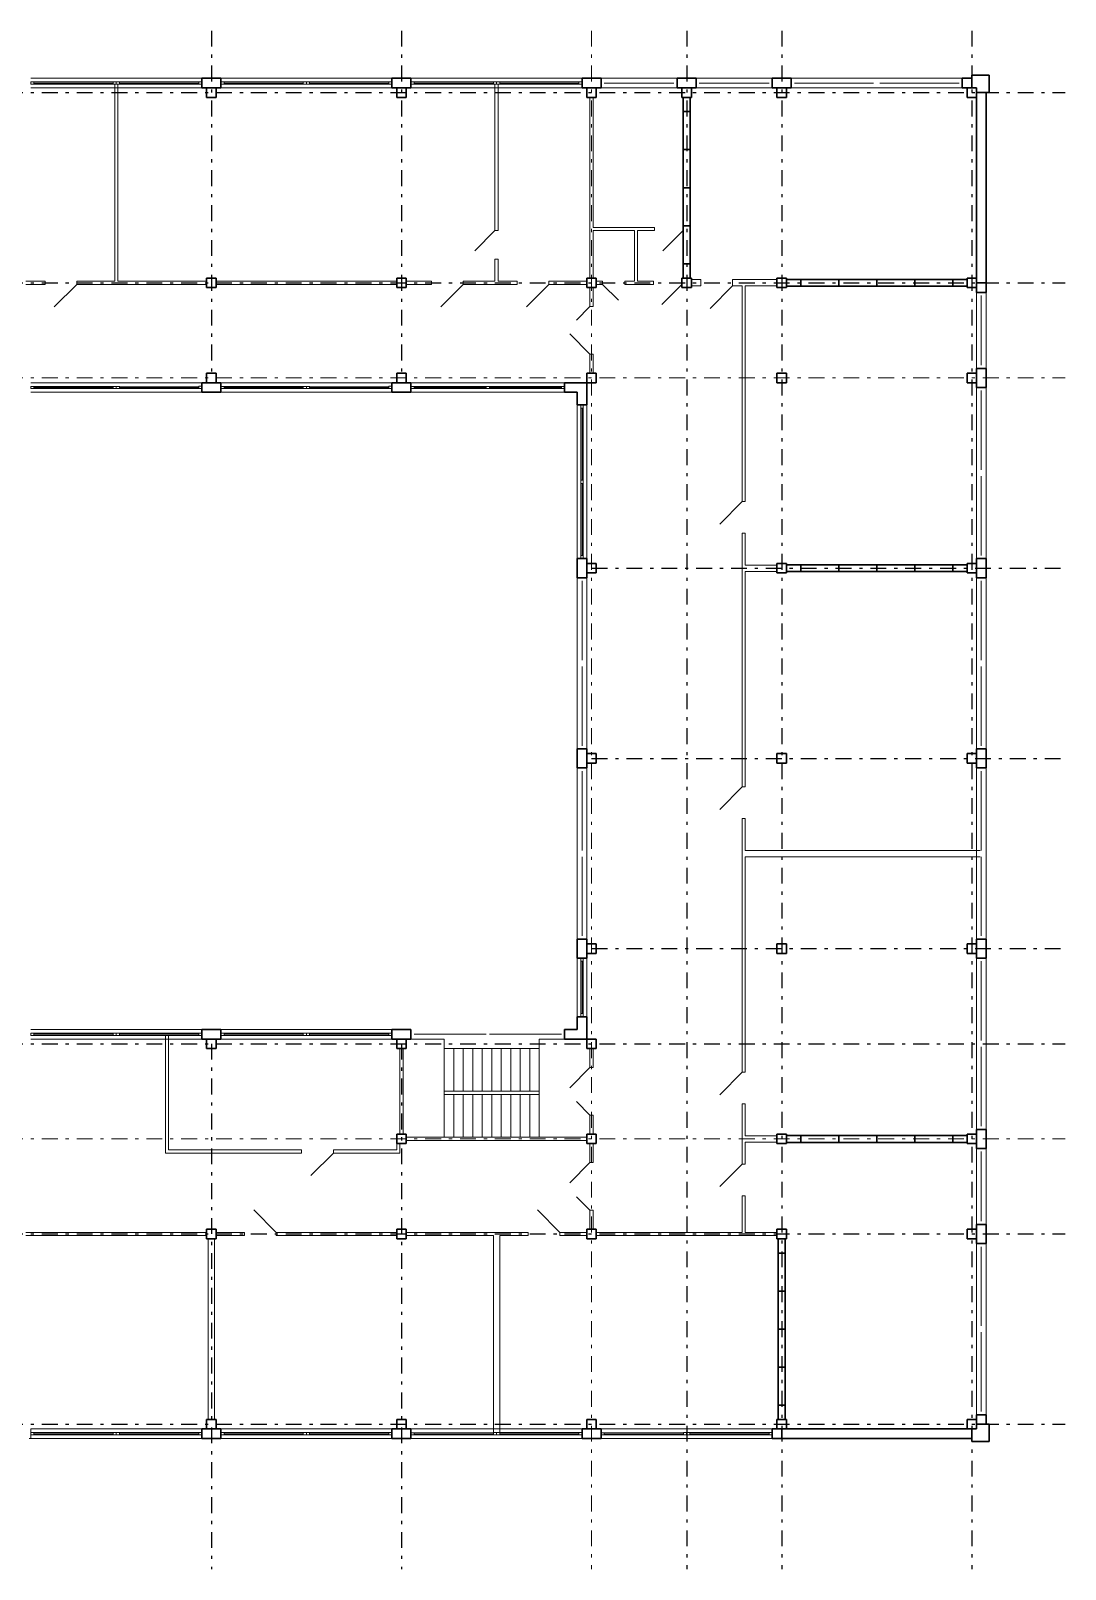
# Model space of a CAD drawing. Header units: metres. Extents: x 6.3 to 78.2, y 9.1 to 57.6.
# Drawn here: x 45.53 to 78.18, y 9.06 to 57.58 of the extents above; entities that cross this region are included whole.
import ezdxf

# ---------------------------------------------------------------- set-up
doc = ezdxf.new("R2010")
doc.units = ezdxf.units.M
doc.header["$MEASUREMENT"] = 0
doc.linetypes.add('( Dashdot )', pattern=[1.001, 0.5, -0.25, 0.001, -0.25])

msp = doc.modelspace()

# ---------------------------------------------------------------- linework, layer by layer
at = {"color": 1, "linetype": '( Dashdot )'}
for p, q in [((51.228, 57.579), (51.228, 46.629)), ((57.228, 57.579), (57.228, 46.629)), ((66.228, 57.579), (66.228, 9.056)), ((69.228, 57.579), (69.228, 9.056)), ((75.228, 57.579), (75.228, 9.056)), ((6.276, 55.629), (78.176, 55.629)), ((6.276, 49.629), (78.176, 49.629)), ((63.228, 40.629), (78.176, 40.629)), ((63.228, 34.629), (78.176, 34.629)), ((63.228, 28.629), (78.176, 28.629)), ((6.276, 25.629), (78.176, 25.629)), ((51.228, 25.629), (51.228, 9.056)), ((57.228, 25.629), (57.228, 9.056)), ((6.276, 19.629), (78.176, 19.629)), ((6.276, 13.629), (78.176, 13.629))]:
    msp.add_line(p, q, dxfattribs=at)
at = {"color": 1, "linetype": '( Dashdot )', "lineweight": 0}
for p, q in [((63.228, 57.579), (63.228, 9.056)), ((6.276, 46.629), (78.176, 46.629)), ((6.276, 22.629), (78.176, 22.629))]:
    msp.add_line(p, q, dxfattribs=at)
at = {"color": 7, "linetype": 'Continuous', "lineweight": 0}
for p, q in [((45.526, 56.079), (50.926, 56.079)), ((45.626, 55.894), (45.626, 55.964)), ((45.626, 55.964), (48.126, 55.964)), ((45.626, 55.929), (48.126, 55.929)), ((48.126, 55.894), (45.626, 55.894)), ((48.126, 55.964), (48.126, 55.894)), ((48.126, 55.894), (48.126, 55.894)), ((48.326, 55.964), (50.826, 55.966)), ((48.326, 55.894), (48.326, 55.964)), ((48.326, 55.929), (50.826, 55.931)), ((50.826, 55.896), (48.326, 55.894)), ((50.826, 55.966), (50.826, 55.896)), ((50.826, 55.896), (50.826, 55.896)), ((50.926, 56.079), (50.926, 55.779)), ((51.526, 55.779), (51.526, 56.079)), ((51.526, 56.079), (56.926, 56.079)), ((51.626, 55.894), (51.626, 55.964)), ((51.626, 55.964), (54.126, 55.964)), ((51.626, 55.929), (54.126, 55.929)), ((54.126, 55.894), (51.626, 55.894)), ((54.126, 55.964), (54.126, 55.894)), ((54.126, 55.894), (54.126, 55.894)), ((54.326, 55.964), (56.826, 55.966)), ((54.326, 55.894), (54.326, 55.964)), ((54.326, 55.929), (56.826, 55.931)), ((56.826, 55.896), (54.326, 55.894)), ((56.826, 55.966), (56.826, 55.896)), ((56.826, 55.896), (56.826, 55.896)), ((56.926, 56.079), (56.926, 55.779)), ((57.526, 55.779), (57.526, 56.079)), ((57.526, 56.079), (62.926, 56.079)), ((57.626, 55.894), (57.626, 55.964)), ((57.626, 55.964), (60.126, 55.964)), ((57.626, 55.929), (60.126, 55.929)), ((60.126, 55.894), (57.626, 55.894)), ((60.126, 55.964), (60.126, 55.894)), ((60.126, 55.894), (60.126, 55.894)), ((60.326, 55.964), (62.826, 55.966)), ((60.326, 55.894), (60.326, 55.964)), ((60.326, 55.929), (62.826, 55.931)), ((62.826, 55.896), (60.326, 55.894)), ((62.826, 55.966), (62.826, 55.896)), ((62.826, 55.896), (62.826, 55.896)), ((62.926, 56.079), (62.926, 55.779)), ((65.926, 56.079), (63.526, 56.079)), ((63.526, 56.079), (63.526, 55.779)), ((65.926, 55.779), (65.926, 56.079)), ((65.926, 56.079), (65.926, 56.079)), ((68.926, 56.079), (66.526, 56.079)), ((66.526, 56.079), (66.526, 55.779)), ((68.926, 55.779), (68.926, 56.079)), ((68.926, 56.079), (68.926, 56.079)), ((74.926, 56.079), (69.526, 56.079)), ((69.526, 56.079), (69.526, 55.779)), ((74.926, 55.779), (74.926, 56.079)), ((74.926, 56.079), (74.926, 56.079)), ((50.926, 55.779), (45.526, 55.779)), ((50.926, 55.779), (50.926, 55.779)), ((56.926, 55.779), (51.526, 55.779)), ((56.926, 55.779), (56.926, 55.779)), ((62.926, 55.779), (57.526, 55.779)), ((62.926, 55.779), (62.926, 55.779)), ((63.526, 55.779), (65.926, 55.779)), ((66.526, 55.779), (68.926, 55.779)), ((69.526, 55.779), (74.926, 55.779)), ((75.676, 49.329), (75.376, 49.329)), ((75.376, 49.329), (75.376, 46.929)), ((75.676, 46.929), (75.676, 49.329)), ((75.376, 46.929), (75.676, 46.929)), ((75.676, 46.929), (75.676, 46.929)), ((45.526, 46.479), (50.926, 46.479)), ((50.926, 46.179), (45.526, 46.179)), ((45.626, 46.294), (45.626, 46.364)), ((45.626, 46.364), (48.126, 46.364)), ((45.626, 46.329), (48.126, 46.329)), ((48.126, 46.294), (45.626, 46.294)), ((48.126, 46.364), (48.126, 46.294)), ((48.126, 46.294), (48.126, 46.294)), ((48.326, 46.364), (50.826, 46.366)), ((48.326, 46.294), (48.326, 46.364)), ((48.326, 46.329), (50.826, 46.331)), ((50.826, 46.296), (48.326, 46.294)), ((50.826, 46.366), (50.826, 46.296)), ((50.826, 46.296), (50.826, 46.296)), ((50.926, 46.479), (50.926, 46.179)), ((50.926, 46.179), (50.926, 46.179)), ((51.526, 46.179), (51.526, 46.479)), ((51.526, 46.479), (56.926, 46.479)), ((56.926, 46.179), (51.526, 46.179)), ((51.626, 46.294), (51.626, 46.364)), ((51.626, 46.364), (54.126, 46.364)), ((51.626, 46.329), (54.126, 46.329)), ((54.126, 46.294), (51.626, 46.294)), ((54.126, 46.364), (54.126, 46.294)), ((54.126, 46.294), (54.126, 46.294)), ((54.326, 46.364), (56.826, 46.366)), ((54.326, 46.294), (54.326, 46.364)), ((54.326, 46.329), (56.826, 46.331)), ((56.826, 46.296), (54.326, 46.294)), ((56.826, 46.366), (56.826, 46.296)), ((56.826, 46.296), (56.826, 46.296)), ((56.926, 46.479), (56.926, 46.179)), ((56.926, 46.179), (56.926, 46.179)), ((57.526, 46.179), (57.526, 46.479)), ((57.526, 46.479), (62.376, 46.479)), ((62.376, 46.179), (57.526, 46.179)), ((57.626, 46.294), (57.626, 46.364)), ((57.626, 46.364), (62.276, 46.364)), ((57.626, 46.329), (59.901, 46.329)), ((62.276, 46.294), (57.626, 46.294)), ((60.001, 46.329), (62.276, 46.329)), ((62.276, 46.364), (62.276, 46.294)), ((62.276, 46.294), (62.276, 46.294)), ((62.376, 46.479), (62.376, 46.179)), ((62.376, 46.179), (62.376, 46.179)), ((75.676, 46.329), (75.376, 46.329)), ((75.376, 46.329), (75.376, 40.929)), ((75.676, 40.929), (75.676, 46.329)), ((62.776, 40.929), (62.776, 45.779)), ((62.776, 45.779), (63.076, 45.779)), ((62.891, 41.029), (62.891, 45.679)), ((62.891, 45.679), (62.961, 45.679)), ((62.926, 43.404), (62.926, 45.679)), ((62.961, 45.679), (62.961, 41.029)), ((62.961, 45.679), (62.961, 45.679)), ((63.076, 45.779), (63.076, 40.929)), ((63.076, 45.779), (63.076, 45.779)), ((62.926, 41.029), (62.926, 43.304)), ((63.076, 40.929), (62.776, 40.929)), ((62.961, 41.029), (62.891, 41.029)), ((75.376, 40.929), (75.676, 40.929)), ((75.676, 40.929), (75.676, 40.929)), ((63.076, 40.329), (62.776, 40.329)), ((62.776, 40.329), (62.776, 34.929)), ((63.076, 34.929), (63.076, 40.329)), ((75.676, 40.329), (75.376, 40.329)), ((75.376, 40.329), (75.376, 34.929)), ((75.676, 34.929), (75.676, 40.329)), ((62.776, 34.929), (63.076, 34.929)), ((63.076, 34.929), (63.076, 34.929)), ((75.376, 34.929), (75.676, 34.929)), ((75.676, 34.929), (75.676, 34.929)), ((63.076, 34.329), (62.776, 34.329)), ((62.776, 34.329), (62.776, 28.929)), ((63.076, 28.929), (63.076, 34.329)), ((75.676, 34.329), (75.376, 34.329)), ((75.376, 34.329), (75.376, 28.929)), ((75.676, 28.929), (75.676, 34.329)), ((62.776, 28.929), (63.076, 28.929)), ((63.076, 28.929), (63.076, 28.929)), ((75.376, 28.929), (75.676, 28.929)), ((75.676, 28.929), (75.676, 28.929)), ((62.776, 28.329), (62.776, 26.479)), ((63.076, 28.329), (62.776, 28.329)), ((62.776, 28.329), (62.776, 28.329)), ((62.961, 28.229), (62.891, 28.229)), ((62.891, 28.229), (62.891, 26.579)), ((62.926, 26.579), (62.926, 28.229)), ((62.961, 26.579), (62.961, 28.229)), ((62.961, 28.229), (62.961, 28.229)), ((63.076, 26.479), (63.076, 28.329)), ((75.676, 28.329), (75.376, 28.329)), ((75.376, 28.329), (75.376, 22.929)), ((75.676, 22.929), (75.676, 28.329)), ((62.776, 26.479), (63.076, 26.479)), ((62.891, 26.579), (62.961, 26.579)), ((45.526, 26.079), (50.926, 26.079)), ((50.926, 25.779), (45.526, 25.779)), ((45.626, 25.962), (48.126, 25.964)), ((45.626, 25.892), (45.626, 25.962)), ((45.626, 25.962), (45.626, 25.962)), ((48.126, 25.929), (45.626, 25.927)), ((48.126, 25.894), (45.626, 25.892)), ((48.126, 25.964), (48.126, 25.894)), ((48.326, 25.964), (50.826, 25.964)), ((48.326, 25.894), (48.326, 25.964)), ((48.326, 25.964), (48.326, 25.964)), ((50.826, 25.929), (48.326, 25.929)), ((50.826, 25.894), (48.326, 25.894)), ((50.826, 25.964), (50.826, 25.894)), ((50.926, 26.079), (50.926, 25.779)), ((51.526, 26.079), (56.926, 26.079)), ((51.526, 25.779), (51.526, 26.079)), ((51.526, 26.079), (51.526, 26.079)), ((56.926, 25.779), (51.526, 25.779)), ((51.626, 25.962), (54.126, 25.964)), ((51.626, 25.892), (51.626, 25.962)), ((51.626, 25.962), (51.626, 25.962)), ((54.126, 25.929), (51.626, 25.927)), ((54.126, 25.894), (51.626, 25.892)), ((54.126, 25.964), (54.126, 25.894)), ((54.326, 25.964), (56.826, 25.964)), ((54.326, 25.894), (54.326, 25.964)), ((54.326, 25.964), (54.326, 25.964)), ((56.826, 25.929), (54.326, 25.929)), ((56.826, 25.894), (54.326, 25.894)), ((56.826, 25.964), (56.826, 25.894)), ((56.926, 26.079), (56.926, 25.779)), ((58.876, 24.129), (58.876, 25.479)), ((59.176, 24.129), (59.176, 25.479)), ((59.476, 24.129), (59.476, 25.479)), ((59.776, 24.129), (59.776, 25.479)), ((60.076, 24.129), (60.076, 25.479)), ((60.376, 24.129), (60.376, 25.479)), ((60.676, 24.129), (60.676, 25.479)), ((60.976, 24.129), (60.976, 25.479)), ((61.276, 24.129), (61.276, 25.479)), ((58.876, 22.679), (58.876, 24.029)), ((59.176, 22.679), (59.176, 24.029)), ((59.476, 22.679), (59.476, 24.029)), ((59.776, 22.679), (59.776, 24.029)), ((60.076, 22.679), (60.076, 24.029)), ((60.376, 22.679), (60.376, 24.029)), ((60.676, 22.679), (60.676, 24.029)), ((60.976, 22.679), (60.976, 24.029)), ((61.276, 22.679), (61.276, 24.029)), ((75.376, 22.929), (75.676, 22.929)), ((75.676, 22.929), (75.676, 22.929)), ((75.376, 22.329), (75.376, 19.929)), ((75.676, 22.329), (75.376, 22.329)), ((75.376, 22.329), (75.376, 22.329)), ((75.676, 19.929), (75.676, 22.329)), ((75.376, 19.929), (75.676, 19.929)), ((75.676, 19.329), (75.376, 19.329)), ((75.376, 19.329), (75.376, 13.929)), ((75.676, 13.929), (75.676, 19.329)), ((75.376, 13.929), (75.676, 13.929)), ((75.676, 13.929), (75.676, 13.929)), ((45.526, 13.479), (50.926, 13.479)), ((45.526, 13.179), (45.526, 13.479)), ((45.526, 13.479), (45.526, 13.479)), ((50.926, 13.179), (45.526, 13.179)), ((45.626, 13.364), (48.126, 13.364)), ((45.626, 13.294), (45.626, 13.364)), ((45.626, 13.364), (45.626, 13.364)), ((48.126, 13.329), (45.626, 13.329)), ((48.126, 13.294), (45.626, 13.294)), ((48.126, 13.364), (48.126, 13.294)), ((48.326, 13.364), (50.826, 13.364)), ((48.326, 13.294), (48.326, 13.364)), ((48.326, 13.364), (48.326, 13.364)), ((50.826, 13.329), (48.326, 13.329)), ((50.826, 13.294), (48.326, 13.294)), ((50.826, 13.364), (50.826, 13.294)), ((50.926, 13.479), (50.926, 13.179)), ((51.526, 13.479), (56.926, 13.479)), ((51.526, 13.179), (51.526, 13.479)), ((51.526, 13.479), (51.526, 13.479)), ((56.926, 13.179), (51.526, 13.179)), ((51.626, 13.364), (54.126, 13.364)), ((51.626, 13.294), (51.626, 13.364)), ((51.626, 13.364), (51.626, 13.364)), ((54.126, 13.329), (51.626, 13.329)), ((54.126, 13.294), (51.626, 13.294)), ((54.126, 13.364), (54.126, 13.294)), ((54.326, 13.364), (56.826, 13.364)), ((54.326, 13.294), (54.326, 13.364)), ((54.326, 13.364), (54.326, 13.364)), ((56.826, 13.329), (54.326, 13.329)), ((56.826, 13.294), (54.326, 13.294)), ((56.826, 13.364), (56.826, 13.294)), ((56.926, 13.479), (56.926, 13.179)), ((57.526, 13.479), (62.926, 13.479)), ((57.526, 13.179), (57.526, 13.479)), ((57.526, 13.479), (57.526, 13.479)), ((62.926, 13.179), (57.526, 13.179)), ((57.626, 13.362), (60.126, 13.364)), ((57.626, 13.292), (57.626, 13.362)), ((57.626, 13.362), (57.626, 13.362)), ((60.126, 13.329), (57.626, 13.327)), ((60.126, 13.294), (57.626, 13.292)), ((60.126, 13.364), (60.126, 13.294)), ((60.326, 13.364), (62.826, 13.364)), ((60.326, 13.294), (60.326, 13.364)), ((60.326, 13.364), (60.326, 13.364)), ((62.826, 13.329), (60.326, 13.329)), ((62.826, 13.294), (60.326, 13.294)), ((62.826, 13.364), (62.826, 13.294)), ((62.926, 13.479), (62.926, 13.179)), ((63.526, 13.479), (68.926, 13.479)), ((63.526, 13.179), (63.526, 13.479)), ((63.526, 13.479), (63.526, 13.479)), ((68.926, 13.179), (63.526, 13.179)), ((63.626, 13.362), (66.126, 13.364)), ((63.626, 13.292), (63.626, 13.362)), ((63.626, 13.362), (63.626, 13.362)), ((66.126, 13.329), (63.626, 13.327)), ((66.126, 13.294), (63.626, 13.292)), ((66.126, 13.364), (66.126, 13.294)), ((66.326, 13.364), (68.826, 13.364)), ((66.326, 13.294), (66.326, 13.364)), ((66.326, 13.364), (66.326, 13.364)), ((68.826, 13.329), (66.326, 13.329)), ((68.826, 13.294), (66.326, 13.294)), ((68.826, 13.364), (68.826, 13.294)), ((68.926, 13.479), (68.926, 13.179))]:
    msp.add_line(p, q, dxfattribs=at)
at = {"color": 7, "linetype": 'Continuous', "lineweight": 13}
for p, q in [((45.526, 55.894), (45.526, 55.964)), ((45.526, 55.964), (45.626, 55.964)), ((45.626, 55.894), (45.526, 55.894)), ((45.626, 55.964), (45.626, 55.894)), ((45.626, 55.894), (45.626, 55.894)), ((48.126, 55.894), (48.126, 55.964)), ((48.126, 55.964), (48.226, 55.964)), ((48.226, 55.894), (48.126, 55.894)), ((48.176, 49.679), (48.176, 55.894)), ((48.176, 55.894), (48.276, 55.894)), ((48.226, 55.964), (48.226, 55.894)), ((48.226, 55.894), (48.226, 55.964)), ((48.226, 55.964), (48.326, 55.964)), ((48.226, 55.894), (48.226, 55.894)), ((48.326, 55.894), (48.226, 55.894)), ((48.276, 55.894), (48.276, 49.679)), ((48.326, 55.964), (48.326, 55.894)), ((48.326, 55.894), (48.326, 55.894)), ((50.826, 55.896), (50.826, 55.966)), ((50.826, 55.966), (50.926, 55.966)), ((50.926, 55.896), (50.826, 55.896)), ((50.926, 55.966), (50.926, 55.896)), ((50.926, 55.896), (50.926, 55.896)), ((51.526, 55.894), (51.526, 55.964)), ((51.526, 55.964), (51.626, 55.964)), ((51.626, 55.894), (51.526, 55.894)), ((51.626, 55.964), (51.626, 55.894)), ((51.626, 55.894), (51.626, 55.894)), ((54.126, 55.894), (54.126, 55.964)), ((54.126, 55.964), (54.226, 55.964)), ((54.226, 55.894), (54.126, 55.894)), ((54.226, 55.964), (54.226, 55.894)), ((54.226, 55.894), (54.226, 55.964)), ((54.226, 55.964), (54.326, 55.964)), ((54.226, 55.894), (54.226, 55.894)), ((54.326, 55.894), (54.226, 55.894)), ((54.326, 55.964), (54.326, 55.894)), ((54.326, 55.894), (54.326, 55.894)), ((56.826, 55.896), (56.826, 55.966)), ((56.826, 55.966), (56.926, 55.966)), ((56.926, 55.896), (56.826, 55.896)), ((56.926, 55.966), (56.926, 55.896)), ((56.926, 55.896), (56.926, 55.896)), ((57.526, 55.894), (57.526, 55.964)), ((57.526, 55.964), (57.626, 55.964)), ((57.626, 55.894), (57.526, 55.894)), ((57.626, 55.964), (57.626, 55.894)), ((57.626, 55.894), (57.626, 55.894)), ((60.126, 55.894), (60.126, 55.964)), ((60.126, 55.964), (60.226, 55.964)), ((60.226, 55.894), (60.126, 55.894)), ((60.176, 51.279), (60.176, 55.894)), ((60.176, 55.894), (60.276, 55.894)), ((60.226, 55.964), (60.226, 55.894)), ((60.226, 55.894), (60.226, 55.964)), ((60.226, 55.964), (60.326, 55.964)), ((60.226, 55.894), (60.226, 55.894)), ((60.326, 55.894), (60.226, 55.894)), ((60.276, 55.894), (60.276, 51.279)), ((60.326, 55.964), (60.326, 55.894)), ((60.326, 55.894), (60.326, 55.894)), ((62.826, 55.896), (62.826, 55.966)), ((62.826, 55.966), (62.926, 55.966)), ((62.926, 55.896), (62.826, 55.896)), ((62.926, 55.966), (62.926, 55.896)), ((62.926, 55.896), (62.926, 55.896)), ((63.276, 55.479), (63.176, 55.479)), ((63.176, 55.479), (63.176, 49.779)), ((63.276, 51.379), (63.276, 55.479)), ((60.176, 51.279), (59.54, 50.643)), ((60.176, 51.279), (60.276, 51.279)), ((63.276, 51.379), (65.216, 51.379)), ((63.276, 51.279), (64.576, 51.279)), ((63.276, 49.779), (63.276, 51.279)), ((64.576, 51.279), (64.576, 49.679)), ((64.676, 51.279), (64.676, 49.679)), ((64.676, 51.279), (65.216, 51.279)), ((65.216, 51.279), (65.216, 51.379)), ((66.116, 51.279), (66.116, 51.379)), ((60.176, 50.379), (60.276, 50.379)), ((60.176, 50.379), (60.176, 49.679)), ((60.276, 50.379), (60.276, 49.679)), ((45.376, 49.679), (45.976, 49.679)), ((45.376, 49.579), (45.976, 49.579)), ((45.976, 49.679), (45.976, 49.579)), ((46.976, 49.679), (46.976, 49.579)), ((46.976, 49.679), (48.176, 49.679)), ((46.976, 49.579), (51.076, 49.579)), ((48.276, 49.679), (51.076, 49.679)), ((51.376, 49.679), (57.076, 49.679)), ((51.376, 49.579), (57.076, 49.579)), ((57.376, 49.679), (58.176, 49.679)), ((57.376, 49.579), (58.176, 49.579)), ((58.176, 49.679), (58.176, 49.579)), ((59.176, 49.679), (59.176, 49.579)), ((59.176, 49.679), (60.176, 49.679)), ((59.176, 49.579), (60.876, 49.579)), ((60.276, 49.679), (60.876, 49.679)), ((60.876, 49.679), (60.876, 49.579)), ((61.876, 49.679), (61.876, 49.579)), ((61.876, 49.679), (63.076, 49.679)), ((61.876, 49.579), (63.076, 49.579)), ((63.176, 49.779), (63.276, 49.779)), ((63.376, 49.579), (63.376, 49.679)), ((63.376, 49.679), (63.576, 49.679)), ((63.376, 49.579), (63.376, 49.679)), ((63.376, 49.679), (63.376, 49.679)), ((63.576, 49.579), (63.376, 49.579)), ((63.576, 49.679), (63.576, 49.579)), ((63.576, 49.579), (64.071, 49.084)), ((64.276, 49.579), (64.276, 49.679)), ((64.276, 49.679), (64.576, 49.679)), ((65.176, 49.579), (64.276, 49.579)), ((64.676, 49.679), (65.176, 49.679)), ((65.176, 49.579), (65.176, 49.679)), ((66.076, 49.579), (66.076, 49.679)), ((66.676, 49.729), (66.376, 49.729)), ((66.376, 49.529), (66.676, 49.529)), ((66.676, 49.529), (66.676, 49.729)), ((67.676, 49.529), (67.676, 49.729)), ((69.076, 49.729), (67.676, 49.729)), ((67.676, 49.529), (67.976, 49.529)), ((67.976, 49.529), (67.976, 42.729)), ((68.076, 49.529), (68.076, 42.729)), ((68.076, 49.529), (69.076, 49.529)), ((63.276, 49.479), (63.176, 49.479)), ((63.176, 49.479), (63.176, 48.879)), ((63.276, 48.879), (63.276, 49.479)), ((63.176, 48.879), (63.276, 48.879)), ((63.176, 47.379), (63.276, 47.379)), ((63.176, 47.379), (63.176, 46.779)), ((63.276, 46.779), (63.276, 47.379)), ((63.176, 46.779), (63.276, 46.779)), ((45.526, 46.294), (45.526, 46.364)), ((45.526, 46.364), (45.626, 46.364)), ((45.626, 46.294), (45.526, 46.294)), ((45.626, 46.364), (45.626, 46.294)), ((45.626, 46.294), (45.626, 46.294)), ((48.126, 46.294), (48.126, 46.364)), ((48.126, 46.364), (48.226, 46.364)), ((48.226, 46.294), (48.126, 46.294)), ((48.226, 46.364), (48.226, 46.294)), ((48.226, 46.294), (48.226, 46.364)), ((48.226, 46.364), (48.326, 46.364)), ((48.226, 46.294), (48.226, 46.294)), ((48.326, 46.294), (48.226, 46.294)), ((48.326, 46.364), (48.326, 46.294)), ((48.326, 46.294), (48.326, 46.294)), ((50.826, 46.296), (50.826, 46.366)), ((50.826, 46.366), (50.926, 46.366)), ((50.926, 46.296), (50.826, 46.296)), ((50.926, 46.366), (50.926, 46.296)), ((50.926, 46.296), (50.926, 46.296)), ((51.526, 46.294), (51.526, 46.364)), ((51.526, 46.364), (51.626, 46.364)), ((51.626, 46.294), (51.526, 46.294)), ((51.626, 46.364), (51.626, 46.294)), ((51.626, 46.294), (51.626, 46.294)), ((54.126, 46.294), (54.126, 46.364)), ((54.126, 46.364), (54.226, 46.364)), ((54.226, 46.294), (54.126, 46.294)), ((54.226, 46.364), (54.226, 46.294)), ((54.226, 46.294), (54.226, 46.364)), ((54.226, 46.364), (54.326, 46.364)), ((54.226, 46.294), (54.226, 46.294)), ((54.326, 46.294), (54.226, 46.294)), ((54.326, 46.364), (54.326, 46.294)), ((54.326, 46.294), (54.326, 46.294)), ((56.826, 46.296), (56.826, 46.366)), ((56.826, 46.366), (56.926, 46.366)), ((56.926, 46.296), (56.826, 46.296)), ((56.926, 46.366), (56.926, 46.296)), ((56.926, 46.296), (56.926, 46.296)), ((57.526, 46.294), (57.526, 46.364)), ((57.526, 46.364), (57.626, 46.364)), ((57.626, 46.294), (57.526, 46.294)), ((57.626, 46.364), (57.626, 46.294)), ((57.626, 46.294), (57.626, 46.294)), ((59.901, 46.294), (59.901, 46.364)), ((59.901, 46.364), (60.001, 46.364)), ((60.001, 46.294), (59.901, 46.294)), ((60.001, 46.364), (60.001, 46.294)), ((60.001, 46.294), (60.001, 46.294)), ((62.276, 46.294), (62.276, 46.364)), ((62.276, 46.364), (62.376, 46.364)), ((62.376, 46.294), (62.276, 46.294)), ((62.376, 46.364), (62.376, 46.294)), ((62.376, 46.294), (62.376, 46.294)), ((62.891, 45.679), (62.891, 45.779)), ((62.891, 45.779), (62.961, 45.779)), ((62.961, 45.679), (62.891, 45.679)), ((62.961, 45.779), (62.961, 45.679)), ((62.961, 45.779), (62.961, 45.779)), ((62.891, 43.304), (62.891, 43.404)), ((62.891, 43.404), (62.961, 43.404)), ((62.961, 43.304), (62.891, 43.304)), ((62.961, 43.404), (62.961, 43.304)), ((62.961, 43.404), (62.961, 43.404)), ((68.076, 42.729), (67.976, 42.729)), ((68.076, 41.729), (67.976, 41.729)), ((67.976, 41.729), (67.976, 33.729)), ((68.076, 41.729), (68.076, 40.729)), ((62.891, 40.929), (62.891, 41.029)), ((62.891, 41.029), (62.961, 41.029)), ((62.961, 40.929), (62.891, 40.929)), ((62.961, 41.029), (62.961, 40.929)), ((62.961, 41.029), (62.961, 41.029)), ((68.076, 40.729), (69.076, 40.729)), ((68.076, 40.529), (68.076, 33.729)), ((69.076, 40.529), (68.076, 40.529)), ((69.076, 40.729), (69.076, 40.529)), ((68.076, 33.729), (67.976, 33.729)), ((68.076, 32.729), (67.976, 32.729)), ((67.976, 32.729), (67.976, 24.729)), ((68.076, 32.729), (68.076, 31.729)), ((68.076, 31.729), (75.491, 31.729)), ((68.076, 31.529), (75.491, 31.529)), ((68.076, 31.529), (68.076, 24.729)), ((62.891, 28.329), (62.891, 28.229)), ((62.961, 28.329), (62.891, 28.329)), ((62.891, 28.329), (62.891, 28.329)), ((62.891, 28.229), (62.961, 28.229)), ((62.961, 28.229), (62.961, 28.329)), ((62.891, 26.579), (62.891, 26.479)), ((62.961, 26.579), (62.891, 26.579)), ((62.891, 26.579), (62.891, 26.579)), ((62.891, 26.479), (62.961, 26.479)), ((62.961, 26.479), (62.961, 26.579)), ((45.526, 25.962), (45.626, 25.962)), ((45.526, 25.892), (45.526, 25.962)), ((45.526, 25.962), (45.526, 25.962)), ((45.626, 25.892), (45.526, 25.892)), ((45.626, 25.962), (45.626, 25.892)), ((48.126, 25.964), (48.226, 25.964)), ((48.126, 25.894), (48.126, 25.964)), ((48.126, 25.964), (48.126, 25.964)), ((48.226, 25.894), (48.126, 25.894)), ((48.226, 25.964), (48.326, 25.964)), ((48.226, 25.894), (48.226, 25.964)), ((48.226, 25.964), (48.226, 25.964)), ((48.226, 25.964), (48.226, 25.894)), ((48.326, 25.894), (48.226, 25.894)), ((48.326, 25.964), (48.326, 25.894)), ((49.776, 25.894), (49.776, 22.179)), ((49.876, 25.894), (49.876, 22.279)), ((50.826, 25.964), (50.926, 25.964)), ((50.826, 25.894), (50.826, 25.964)), ((50.826, 25.964), (50.826, 25.964)), ((50.926, 25.894), (50.826, 25.894)), ((50.926, 25.964), (50.926, 25.894)), ((51.526, 25.962), (51.626, 25.962)), ((51.526, 25.892), (51.526, 25.962)), ((51.526, 25.962), (51.526, 25.962)), ((51.626, 25.892), (51.526, 25.892)), ((51.626, 25.962), (51.626, 25.892)), ((54.126, 25.964), (54.226, 25.964)), ((54.126, 25.894), (54.126, 25.964)), ((54.126, 25.964), (54.126, 25.964)), ((54.226, 25.894), (54.126, 25.894)), ((54.226, 25.964), (54.326, 25.964)), ((54.226, 25.894), (54.226, 25.964)), ((54.226, 25.964), (54.226, 25.964)), ((54.226, 25.964), (54.226, 25.894)), ((54.326, 25.894), (54.226, 25.894)), ((54.326, 25.964), (54.326, 25.894)), ((56.826, 25.964), (56.926, 25.964)), ((56.826, 25.894), (56.826, 25.964)), ((56.826, 25.964), (56.826, 25.964)), ((56.926, 25.894), (56.826, 25.894)), ((56.926, 25.964), (56.926, 25.894)), ((58.576, 25.779), (57.526, 25.779)), ((58.576, 22.679), (58.576, 25.779)), ((61.576, 22.679), (61.576, 25.779)), ((61.576, 25.779), (62.376, 25.779)), ((57.176, 25.479), (57.176, 22.779)), ((57.276, 25.479), (57.176, 25.479)), ((57.176, 25.479), (57.176, 25.479)), ((57.276, 22.779), (57.276, 25.479)), ((61.576, 25.479), (58.576, 25.479)), ((63.276, 25.479), (63.176, 25.479)), ((63.176, 25.479), (63.176, 24.879)), ((63.276, 24.879), (63.276, 25.479)), ((63.176, 24.879), (62.54, 24.243)), ((63.276, 24.879), (63.176, 24.879)), ((68.076, 24.729), (67.976, 24.729)), ((61.576, 24.129), (58.576, 24.129)), ((61.576, 24.029), (58.576, 24.029)), ((61.576, 24.129), (61.576, 24.029)), ((63.176, 23.379), (62.752, 23.803)), ((63.276, 23.379), (63.176, 23.379)), ((63.176, 23.379), (63.176, 22.779)), ((63.276, 22.779), (63.276, 23.379)), ((68.076, 23.729), (67.976, 23.729)), ((67.976, 23.729), (67.976, 21.829)), ((68.076, 23.729), (68.076, 22.729)), ((57.076, 22.479), (57.076, 22.279)), ((57.176, 22.779), (57.276, 22.779)), ((57.176, 22.479), (57.176, 22.179)), ((57.376, 22.679), (63.076, 22.679)), ((57.376, 22.579), (57.376, 22.679)), ((57.376, 22.679), (57.376, 22.679)), ((63.076, 22.579), (57.376, 22.579)), ((63.076, 22.679), (63.076, 22.579)), ((63.176, 22.779), (63.276, 22.779)), ((63.176, 21.879), (63.176, 22.479)), ((63.176, 22.479), (63.276, 22.479)), ((63.276, 22.479), (63.276, 21.879)), ((68.076, 22.729), (69.076, 22.729)), ((68.076, 22.529), (68.076, 21.829)), ((69.076, 22.529), (68.076, 22.529)), ((69.076, 22.729), (69.076, 22.529)), ((54.076, 22.179), (49.776, 22.179)), ((54.076, 22.279), (49.876, 22.279)), ((54.076, 22.279), (54.076, 22.179)), ((55.076, 22.279), (55.076, 22.179)), ((57.076, 22.279), (55.076, 22.279)), ((57.176, 22.179), (55.076, 22.179)), ((63.176, 21.879), (62.54, 21.243)), ((63.276, 21.879), (63.176, 21.879)), ((68.076, 21.829), (67.976, 21.829)), ((63.176, 20.379), (62.752, 20.803)), ((68.076, 20.829), (67.976, 20.829)), ((67.976, 20.829), (67.976, 19.679)), ((68.076, 20.829), (68.076, 19.679)), ((63.276, 20.379), (63.176, 20.379)), ((63.176, 19.779), (63.176, 20.379)), ((63.276, 20.379), (63.276, 19.779)), ((45.376, 19.679), (51.076, 19.679)), ((51.076, 19.579), (45.376, 19.579)), ((51.076, 19.679), (51.076, 19.579)), ((51.326, 19.479), (51.126, 19.479)), ((51.126, 19.479), (51.126, 13.779)), ((51.326, 13.779), (51.326, 19.479)), ((51.376, 19.579), (51.376, 19.679)), ((51.376, 19.679), (52.276, 19.679)), ((52.276, 19.579), (51.376, 19.579)), ((52.276, 19.679), (52.276, 19.579)), ((53.276, 19.679), (53.276, 19.579)), ((53.276, 19.679), (57.076, 19.679)), ((57.076, 19.579), (53.276, 19.579)), ((57.076, 19.679), (57.076, 19.579)), ((57.376, 19.579), (57.376, 19.679)), ((57.376, 19.679), (61.226, 19.679)), ((60.126, 19.579), (57.376, 19.579)), ((60.126, 19.579), (60.126, 13.364)), ((60.326, 13.364), (60.326, 19.579)), ((61.226, 19.579), (60.326, 19.579)), ((61.226, 19.679), (61.226, 19.579)), ((62.226, 19.679), (62.226, 19.579)), ((62.226, 19.679), (63.076, 19.679)), ((63.076, 19.579), (62.226, 19.579)), ((63.076, 19.679), (63.076, 19.579)), ((63.276, 19.779), (63.176, 19.779)), ((67.976, 19.679), (63.376, 19.679)), ((63.376, 19.579), (69.076, 19.579)), ((69.076, 19.679), (68.076, 19.679)), ((69.076, 19.579), (69.076, 19.679)), ((51.126, 13.779), (51.326, 13.779)), ((51.326, 13.779), (51.326, 13.779)), ((45.476, 13.179), (50.976, 13.179)), ((45.526, 13.364), (45.626, 13.364)), ((45.526, 13.294), (45.526, 13.364)), ((45.526, 13.364), (45.526, 13.364)), ((45.626, 13.294), (45.526, 13.294)), ((45.626, 13.364), (45.626, 13.294)), ((48.126, 13.364), (48.226, 13.364)), ((48.126, 13.294), (48.126, 13.364)), ((48.126, 13.364), (48.126, 13.364)), ((48.226, 13.294), (48.126, 13.294)), ((48.226, 13.364), (48.326, 13.364)), ((48.226, 13.294), (48.226, 13.364)), ((48.226, 13.364), (48.226, 13.364)), ((48.226, 13.364), (48.226, 13.294)), ((48.326, 13.294), (48.226, 13.294)), ((48.326, 13.364), (48.326, 13.294)), ((50.826, 13.364), (50.926, 13.364)), ((50.826, 13.294), (50.826, 13.364)), ((50.826, 13.364), (50.826, 13.364)), ((50.926, 13.294), (50.826, 13.294)), ((50.926, 13.364), (50.926, 13.294)), ((51.526, 13.364), (51.626, 13.364)), ((51.526, 13.294), (51.526, 13.364)), ((51.526, 13.364), (51.526, 13.364)), ((51.626, 13.294), (51.526, 13.294)), ((51.626, 13.364), (51.626, 13.294)), ((54.126, 13.364), (54.226, 13.364)), ((54.126, 13.294), (54.126, 13.364)), ((54.126, 13.364), (54.126, 13.364)), ((54.226, 13.294), (54.126, 13.294)), ((54.226, 13.364), (54.326, 13.364)), ((54.226, 13.294), (54.226, 13.364)), ((54.226, 13.364), (54.226, 13.364)), ((54.226, 13.364), (54.226, 13.294)), ((54.326, 13.294), (54.226, 13.294)), ((54.326, 13.364), (54.326, 13.294)), ((56.826, 13.364), (56.926, 13.364)), ((56.826, 13.294), (56.826, 13.364)), ((56.826, 13.364), (56.826, 13.364)), ((56.926, 13.294), (56.826, 13.294)), ((56.926, 13.364), (56.926, 13.294)), ((57.526, 13.362), (57.626, 13.362)), ((57.526, 13.292), (57.526, 13.362)), ((57.526, 13.362), (57.526, 13.362)), ((57.626, 13.292), (57.526, 13.292)), ((57.626, 13.362), (57.626, 13.292)), ((60.126, 13.364), (60.326, 13.364)), ((60.126, 13.364), (60.226, 13.364)), ((60.126, 13.294), (60.126, 13.364)), ((60.126, 13.364), (60.126, 13.364)), ((60.226, 13.294), (60.126, 13.294)), ((60.226, 13.364), (60.326, 13.364)), ((60.226, 13.294), (60.226, 13.364)), ((60.226, 13.364), (60.226, 13.364)), ((60.226, 13.364), (60.226, 13.294)), ((60.326, 13.294), (60.226, 13.294)), ((60.326, 13.364), (60.326, 13.294)), ((62.826, 13.364), (62.926, 13.364)), ((62.826, 13.294), (62.826, 13.364)), ((62.826, 13.364), (62.826, 13.364)), ((62.926, 13.294), (62.826, 13.294)), ((62.926, 13.364), (62.926, 13.294)), ((63.526, 13.362), (63.626, 13.362)), ((63.526, 13.292), (63.526, 13.362)), ((63.526, 13.362), (63.526, 13.362)), ((63.626, 13.292), (63.526, 13.292)), ((63.626, 13.362), (63.626, 13.292)), ((66.126, 13.364), (66.226, 13.364)), ((66.126, 13.294), (66.126, 13.364)), ((66.126, 13.364), (66.126, 13.364)), ((66.226, 13.294), (66.126, 13.294)), ((66.226, 13.364), (66.326, 13.364)), ((66.226, 13.294), (66.226, 13.364)), ((66.226, 13.364), (66.226, 13.364)), ((66.226, 13.364), (66.226, 13.294)), ((66.326, 13.294), (66.226, 13.294)), ((66.326, 13.364), (66.326, 13.294)), ((68.826, 13.364), (68.926, 13.364)), ((68.826, 13.294), (68.826, 13.364)), ((68.826, 13.364), (68.826, 13.364)), ((68.926, 13.294), (68.826, 13.294)), ((68.926, 13.364), (68.926, 13.294))]:
    msp.add_line(p, q, dxfattribs=at)
at = {"color": 7, "linetype": 'Continuous', "lineweight": 30}
for p, q in [((50.926, 55.779), (50.926, 56.079)), ((50.926, 56.079), (51.526, 56.079)), ((51.526, 56.079), (51.526, 55.779)), ((56.926, 55.779), (56.926, 56.079)), ((56.926, 56.079), (57.526, 56.079)), ((57.526, 56.079), (57.526, 55.779)), ((62.926, 55.779), (62.926, 56.079)), ((62.926, 56.079), (63.526, 56.079)), ((63.526, 56.079), (63.526, 55.779)), ((66.526, 56.079), (65.926, 56.079)), ((65.926, 56.079), (65.926, 55.779)), ((66.526, 55.779), (66.526, 56.079)), ((66.526, 56.079), (66.526, 56.079)), ((69.526, 56.079), (68.926, 56.079)), ((68.926, 56.079), (68.926, 55.779)), ((69.526, 55.779), (69.526, 56.079)), ((69.526, 56.079), (69.526, 56.079)), ((74.926, 55.779), (74.926, 56.079)), ((74.926, 56.079), (75.226, 56.079)), ((75.226, 56.079), (75.226, 55.779)), ((51.526, 55.779), (50.926, 55.779)), ((51.076, 55.779), (51.076, 55.479)), ((51.376, 55.779), (51.076, 55.779)), ((51.076, 55.779), (51.076, 55.779)), ((51.076, 55.479), (51.376, 55.479)), ((51.376, 55.479), (51.376, 55.779)), ((51.526, 55.779), (51.526, 55.779)), ((57.526, 55.779), (56.926, 55.779)), ((57.076, 55.779), (57.076, 55.479)), ((57.376, 55.779), (57.076, 55.779)), ((57.076, 55.779), (57.076, 55.779)), ((57.076, 55.479), (57.376, 55.479)), ((57.376, 55.479), (57.376, 55.779)), ((57.526, 55.779), (57.526, 55.779)), ((63.526, 55.779), (62.926, 55.779)), ((63.076, 55.779), (63.076, 55.479)), ((63.376, 55.779), (63.076, 55.779)), ((63.076, 55.779), (63.076, 55.779)), ((63.076, 55.479), (63.376, 55.479)), ((63.376, 55.479), (63.376, 55.779)), ((63.526, 55.779), (63.526, 55.779)), ((65.926, 55.779), (66.526, 55.779)), ((66.076, 55.779), (66.076, 55.479)), ((66.376, 55.779), (66.076, 55.779)), ((66.076, 55.779), (66.076, 55.779)), ((66.076, 55.479), (66.376, 55.479)), ((66.116, 55.029), (66.116, 55.479)), ((66.116, 55.479), (66.336, 55.479)), ((66.336, 55.479), (66.336, 55.029)), ((66.376, 55.479), (66.376, 55.779)), ((68.926, 55.779), (69.526, 55.779)), ((69.076, 55.779), (69.076, 55.479)), ((69.376, 55.779), (69.076, 55.779)), ((69.076, 55.779), (69.076, 55.779)), ((69.076, 55.479), (69.376, 55.479)), ((69.376, 55.479), (69.376, 55.779)), ((75.226, 55.779), (74.926, 55.779)), ((75.076, 55.779), (75.076, 55.479)), ((75.376, 55.779), (75.076, 55.779)), ((75.076, 55.779), (75.076, 55.779)), ((75.076, 55.479), (75.376, 55.479)), ((75.226, 55.779), (75.226, 55.779)), ((75.376, 55.479), (75.376, 55.779)), ((75.676, 55.629), (75.376, 55.629)), ((75.376, 55.629), (75.376, 49.629)), ((75.676, 49.629), (75.676, 55.629)), ((66.336, 55.029), (66.116, 55.029)), ((66.116, 53.829), (66.116, 55.029)), ((66.116, 55.029), (66.336, 55.029)), ((66.336, 55.029), (66.336, 55.029)), ((66.336, 55.029), (66.336, 53.829)), ((66.336, 55.029), (66.336, 55.029)), ((66.336, 53.829), (66.116, 53.829)), ((66.116, 52.629), (66.116, 53.829)), ((66.116, 53.829), (66.336, 53.829)), ((66.336, 53.829), (66.336, 52.629)), ((66.336, 53.829), (66.336, 53.829)), ((66.336, 52.629), (66.116, 52.629)), ((66.116, 51.429), (66.116, 52.629)), ((66.116, 52.629), (66.336, 52.629)), ((66.336, 52.629), (66.336, 51.429)), ((66.336, 52.629), (66.336, 52.629)), ((66.336, 51.429), (66.116, 51.429)), ((66.116, 50.229), (66.116, 51.429)), ((66.116, 51.429), (66.336, 51.429)), ((66.336, 51.429), (66.336, 50.229)), ((66.336, 51.429), (66.336, 51.429)), ((66.336, 50.229), (66.116, 50.229)), ((66.116, 50.229), (66.116, 49.779)), ((66.336, 50.229), (66.116, 50.229)), ((66.336, 49.779), (66.336, 50.229)), ((66.336, 50.229), (66.336, 50.229)), ((51.076, 49.779), (51.076, 49.479)), ((51.376, 49.779), (51.076, 49.779)), ((51.076, 49.779), (51.076, 49.779)), ((51.376, 49.479), (51.376, 49.779)), ((57.076, 49.779), (57.076, 49.479)), ((57.376, 49.779), (57.076, 49.779)), ((57.076, 49.779), (57.076, 49.779)), ((57.376, 49.479), (57.376, 49.779)), ((63.076, 49.779), (63.076, 49.479)), ((63.376, 49.779), (63.076, 49.779)), ((63.076, 49.779), (63.076, 49.779)), ((63.376, 49.479), (63.376, 49.779)), ((66.076, 49.779), (66.076, 49.479)), ((66.376, 49.779), (66.076, 49.779)), ((66.076, 49.779), (66.076, 49.779)), ((66.116, 49.779), (66.336, 49.779)), ((66.376, 49.479), (66.376, 49.779)), ((69.076, 49.779), (69.076, 49.479)), ((69.376, 49.779), (69.076, 49.779)), ((69.076, 49.779), (69.076, 49.779)), ((69.376, 49.479), (69.376, 49.779)), ((69.826, 49.739), (69.376, 49.739)), ((69.376, 49.739), (69.376, 49.519)), ((69.376, 49.519), (69.826, 49.519)), ((69.826, 49.519), (69.826, 49.739)), ((69.826, 49.519), (69.826, 49.739)), ((69.826, 49.739), (71.026, 49.739)), ((69.826, 49.519), (69.826, 49.519)), ((71.026, 49.519), (69.826, 49.519)), ((71.026, 49.519), (71.026, 49.739)), ((71.026, 49.739), (72.226, 49.739)), ((71.026, 49.739), (71.026, 49.519)), ((72.226, 49.519), (71.026, 49.519)), ((71.026, 49.519), (71.026, 49.519)), ((72.226, 49.519), (72.226, 49.739)), ((72.226, 49.739), (73.426, 49.739)), ((72.226, 49.739), (72.226, 49.519)), ((73.426, 49.519), (72.226, 49.519)), ((72.226, 49.519), (72.226, 49.519)), ((73.426, 49.519), (73.426, 49.739)), ((73.426, 49.739), (74.626, 49.739)), ((73.426, 49.739), (73.426, 49.519)), ((74.626, 49.519), (73.426, 49.519)), ((73.426, 49.519), (73.426, 49.519)), ((74.626, 49.519), (74.626, 49.739)), ((74.626, 49.739), (75.076, 49.739)), ((74.626, 49.739), (74.626, 49.519)), ((75.076, 49.519), (74.626, 49.519)), ((74.626, 49.519), (74.626, 49.519)), ((74.626, 49.519), (74.626, 49.519)), ((75.076, 49.779), (75.076, 49.479)), ((75.376, 49.779), (75.076, 49.779)), ((75.076, 49.779), (75.076, 49.779)), ((75.076, 49.739), (75.076, 49.519)), ((75.376, 49.479), (75.376, 49.779)), ((75.376, 49.629), (75.676, 49.629)), ((75.376, 49.329), (75.376, 49.629)), ((75.376, 49.629), (75.676, 49.629)), ((75.676, 49.629), (75.676, 49.629)), ((75.676, 49.629), (75.676, 49.329)), ((51.076, 49.479), (51.376, 49.479)), ((57.076, 49.479), (57.376, 49.479)), ((63.076, 49.479), (63.376, 49.479)), ((66.076, 49.479), (66.376, 49.479)), ((69.076, 49.479), (69.376, 49.479)), ((75.076, 49.479), (75.376, 49.479)), ((75.676, 49.329), (75.376, 49.329)), ((75.676, 49.329), (75.676, 49.329)), ((51.076, 46.779), (51.076, 46.479)), ((51.376, 46.779), (51.076, 46.779)), ((51.076, 46.779), (51.076, 46.779)), ((51.376, 46.479), (51.376, 46.779)), ((57.076, 46.779), (57.076, 46.479)), ((57.376, 46.779), (57.076, 46.779)), ((57.076, 46.779), (57.076, 46.779)), ((57.376, 46.479), (57.376, 46.779)), ((63.076, 46.779), (63.076, 46.479)), ((63.376, 46.779), (63.076, 46.779)), ((63.076, 46.779), (63.076, 46.779)), ((63.376, 46.479), (63.376, 46.779)), ((69.076, 46.779), (69.076, 46.479)), ((69.376, 46.779), (69.076, 46.779)), ((69.076, 46.779), (69.076, 46.779)), ((69.376, 46.479), (69.376, 46.779)), ((75.076, 46.779), (75.076, 46.479)), ((75.376, 46.779), (75.076, 46.779)), ((75.076, 46.779), (75.076, 46.779)), ((75.676, 46.929), (75.376, 46.929)), ((75.376, 46.929), (75.376, 46.329)), ((75.376, 46.479), (75.376, 46.779)), ((75.676, 46.329), (75.676, 46.929)), ((50.926, 46.179), (50.926, 46.479)), ((50.926, 46.479), (51.526, 46.479)), ((51.526, 46.179), (50.926, 46.179)), ((51.076, 46.479), (51.376, 46.479)), ((51.526, 46.479), (51.526, 46.179)), ((51.526, 46.179), (51.526, 46.179)), ((56.926, 46.179), (56.926, 46.479)), ((56.926, 46.479), (57.526, 46.479)), ((57.526, 46.179), (56.926, 46.179)), ((57.076, 46.479), (57.376, 46.479)), ((57.526, 46.479), (57.526, 46.179)), ((57.526, 46.179), (57.526, 46.179)), ((62.376, 46.479), (62.376, 46.179)), ((63.076, 46.479), (62.376, 46.479)), ((62.776, 46.179), (62.376, 46.179)), ((62.776, 45.779), (62.776, 46.179)), ((63.076, 46.479), (63.376, 46.479)), ((63.076, 45.779), (63.076, 46.479)), ((69.076, 46.479), (69.376, 46.479)), ((75.076, 46.479), (75.376, 46.479)), ((75.376, 46.329), (75.676, 46.329)), ((75.676, 46.329), (75.676, 46.329)), ((63.076, 45.779), (62.776, 45.779)), ((62.776, 40.329), (62.776, 40.929)), ((62.776, 40.929), (63.076, 40.929)), ((63.076, 40.929), (63.076, 40.329)), ((63.076, 40.779), (63.076, 40.479)), ((63.376, 40.779), (63.076, 40.779)), ((63.076, 40.779), (63.076, 40.779)), ((63.376, 40.479), (63.376, 40.779)), ((69.076, 40.779), (69.076, 40.479)), ((69.376, 40.779), (69.076, 40.779)), ((69.076, 40.779), (69.076, 40.779)), ((69.376, 40.479), (69.376, 40.779)), ((75.076, 40.779), (75.076, 40.479)), ((75.376, 40.779), (75.076, 40.779)), ((75.076, 40.779), (75.076, 40.779)), ((75.676, 40.929), (75.376, 40.929)), ((75.376, 40.929), (75.376, 40.329)), ((75.376, 40.479), (75.376, 40.779)), ((75.676, 40.329), (75.676, 40.929)), ((63.076, 40.329), (62.776, 40.329)), ((62.776, 40.329), (62.776, 40.329)), ((63.076, 40.479), (63.376, 40.479)), ((69.076, 40.479), (69.376, 40.479)), ((69.826, 40.739), (69.376, 40.739)), ((69.376, 40.739), (69.376, 40.519)), ((69.376, 40.519), (69.826, 40.519)), ((69.826, 40.519), (69.826, 40.739)), ((69.826, 40.519), (69.826, 40.739)), ((69.826, 40.739), (71.026, 40.739)), ((69.826, 40.519), (69.826, 40.519)), ((71.026, 40.519), (69.826, 40.519)), ((71.026, 40.519), (71.026, 40.739)), ((71.026, 40.739), (72.226, 40.739)), ((71.026, 40.739), (71.026, 40.519)), ((72.226, 40.519), (71.026, 40.519)), ((71.026, 40.519), (71.026, 40.519)), ((72.226, 40.519), (72.226, 40.739)), ((72.226, 40.739), (73.426, 40.739)), ((72.226, 40.739), (72.226, 40.519)), ((73.426, 40.519), (72.226, 40.519)), ((72.226, 40.519), (72.226, 40.519)), ((73.426, 40.519), (73.426, 40.739)), ((73.426, 40.739), (74.626, 40.739)), ((73.426, 40.739), (73.426, 40.519)), ((74.626, 40.519), (73.426, 40.519)), ((73.426, 40.519), (73.426, 40.519)), ((74.626, 40.519), (74.626, 40.739)), ((74.626, 40.739), (75.076, 40.739)), ((74.626, 40.739), (74.626, 40.519)), ((75.076, 40.519), (74.626, 40.519)), ((74.626, 40.519), (74.626, 40.519)), ((74.626, 40.519), (74.626, 40.519)), ((75.076, 40.739), (75.076, 40.519)), ((75.076, 40.479), (75.376, 40.479)), ((75.376, 40.329), (75.676, 40.329)), ((75.676, 40.329), (75.676, 40.329)), ((62.776, 34.329), (62.776, 34.929)), ((62.776, 34.929), (63.076, 34.929)), ((63.076, 34.929), (63.076, 34.329)), ((63.076, 34.779), (63.076, 34.479)), ((63.376, 34.779), (63.076, 34.779)), ((63.076, 34.779), (63.076, 34.779)), ((63.076, 34.479), (63.376, 34.479)), ((63.376, 34.479), (63.376, 34.779)), ((69.076, 34.779), (69.076, 34.479)), ((69.376, 34.779), (69.076, 34.779)), ((69.076, 34.779), (69.076, 34.779)), ((69.076, 34.479), (69.376, 34.479)), ((69.376, 34.479), (69.376, 34.779)), ((75.076, 34.779), (75.076, 34.479)), ((75.376, 34.779), (75.076, 34.779)), ((75.076, 34.779), (75.076, 34.779)), ((75.076, 34.479), (75.376, 34.479)), ((75.676, 34.929), (75.376, 34.929)), ((75.376, 34.929), (75.376, 34.329)), ((75.376, 34.479), (75.376, 34.779)), ((75.676, 34.329), (75.676, 34.929)), ((63.076, 34.329), (62.776, 34.329)), ((62.776, 34.329), (62.776, 34.329)), ((75.376, 34.329), (75.676, 34.329)), ((75.676, 34.329), (75.676, 34.329)), ((62.776, 28.329), (62.776, 28.929)), ((62.776, 28.929), (63.076, 28.929)), ((63.076, 28.929), (63.076, 28.329)), ((63.076, 28.779), (63.076, 28.479)), ((63.376, 28.779), (63.076, 28.779)), ((63.076, 28.779), (63.076, 28.779)), ((63.376, 28.479), (63.376, 28.779)), ((69.076, 28.779), (69.076, 28.479)), ((69.376, 28.779), (69.076, 28.779)), ((69.076, 28.779), (69.076, 28.779)), ((69.376, 28.479), (69.376, 28.779)), ((75.076, 28.779), (75.076, 28.479)), ((75.376, 28.779), (75.076, 28.779)), ((75.076, 28.779), (75.076, 28.779)), ((75.676, 28.929), (75.376, 28.929)), ((75.376, 28.929), (75.376, 28.329)), ((75.376, 28.479), (75.376, 28.779)), ((75.676, 28.329), (75.676, 28.929)), ((63.076, 28.329), (62.776, 28.329)), ((62.776, 28.329), (62.776, 28.329)), ((63.076, 28.479), (63.376, 28.479)), ((69.076, 28.479), (69.376, 28.479)), ((75.076, 28.479), (75.376, 28.479)), ((75.376, 28.329), (75.676, 28.329)), ((75.676, 28.329), (75.676, 28.329)), ((63.076, 26.479), (62.776, 26.479)), ((62.776, 26.479), (62.776, 26.079)), ((63.076, 26.479), (63.076, 25.779)), ((50.926, 25.779), (50.926, 26.079)), ((50.926, 26.079), (51.526, 26.079)), ((51.526, 25.779), (50.926, 25.779)), ((51.076, 25.779), (51.076, 25.479)), ((51.376, 25.779), (51.076, 25.779)), ((51.076, 25.779), (51.076, 25.779)), ((51.376, 25.479), (51.376, 25.779)), ((51.526, 26.079), (51.526, 25.779)), ((51.526, 25.779), (51.526, 25.779)), ((56.926, 25.779), (56.926, 26.079)), ((56.926, 26.079), (57.526, 26.079)), ((57.526, 25.779), (56.926, 25.779)), ((57.076, 25.779), (57.076, 25.479)), ((57.376, 25.779), (57.076, 25.779)), ((57.076, 25.779), (57.076, 25.779)), ((57.376, 25.479), (57.376, 25.779)), ((57.526, 26.079), (57.526, 25.779)), ((57.526, 25.779), (57.526, 25.779)), ((62.376, 25.779), (62.376, 26.079)), ((62.776, 26.079), (62.376, 26.079)), ((63.076, 25.779), (62.376, 25.779)), ((63.076, 25.779), (63.076, 25.479)), ((63.376, 25.779), (63.076, 25.779)), ((63.076, 25.779), (63.076, 25.779)), ((63.376, 25.479), (63.376, 25.779)), ((51.076, 25.479), (51.376, 25.479)), ((57.076, 25.479), (57.376, 25.479)), ((63.076, 25.479), (63.376, 25.479)), ((75.676, 22.929), (75.376, 22.929)), ((75.376, 22.929), (75.376, 22.329)), ((75.676, 22.329), (75.676, 22.929)), ((57.076, 22.779), (57.076, 22.479)), ((57.376, 22.779), (57.076, 22.779)), ((57.076, 22.779), (57.076, 22.779)), ((57.076, 22.479), (57.376, 22.479)), ((57.376, 22.479), (57.376, 22.779)), ((63.076, 22.779), (63.076, 22.479)), ((63.376, 22.779), (63.076, 22.779)), ((63.076, 22.779), (63.076, 22.779)), ((63.076, 22.479), (63.376, 22.479)), ((63.376, 22.479), (63.376, 22.779)), ((69.076, 22.779), (69.076, 22.479)), ((69.376, 22.779), (69.076, 22.779)), ((69.076, 22.779), (69.076, 22.779)), ((69.076, 22.479), (69.376, 22.479)), ((69.376, 22.479), (69.376, 22.779)), ((69.826, 22.739), (69.376, 22.739)), ((69.376, 22.739), (69.376, 22.519)), ((69.376, 22.519), (69.826, 22.519)), ((69.826, 22.519), (69.826, 22.739)), ((69.826, 22.519), (69.826, 22.739)), ((69.826, 22.739), (71.026, 22.739)), ((69.826, 22.519), (69.826, 22.519)), ((71.026, 22.519), (69.826, 22.519)), ((71.026, 22.519), (71.026, 22.739)), ((71.026, 22.739), (72.226, 22.739)), ((71.026, 22.739), (71.026, 22.519)), ((72.226, 22.519), (71.026, 22.519)), ((71.026, 22.519), (71.026, 22.519)), ((72.226, 22.519), (72.226, 22.739)), ((72.226, 22.739), (73.426, 22.739)), ((72.226, 22.739), (72.226, 22.519)), ((73.426, 22.519), (72.226, 22.519)), ((72.226, 22.519), (72.226, 22.519)), ((73.426, 22.519), (73.426, 22.739)), ((73.426, 22.739), (74.626, 22.739)), ((73.426, 22.739), (73.426, 22.519)), ((74.626, 22.519), (73.426, 22.519)), ((73.426, 22.519), (73.426, 22.519)), ((74.626, 22.519), (74.626, 22.739)), ((74.626, 22.739), (75.076, 22.739)), ((74.626, 22.739), (74.626, 22.519)), ((75.076, 22.519), (74.626, 22.519)), ((74.626, 22.519), (74.626, 22.519)), ((74.626, 22.519), (74.626, 22.519)), ((75.076, 22.779), (75.076, 22.479)), ((75.376, 22.779), (75.076, 22.779)), ((75.076, 22.779), (75.076, 22.779)), ((75.076, 22.739), (75.076, 22.519)), ((75.076, 22.479), (75.376, 22.479)), ((75.376, 22.479), (75.376, 22.779)), ((75.376, 22.329), (75.676, 22.329)), ((75.676, 22.329), (75.676, 22.329)), ((75.676, 19.929), (75.376, 19.929)), ((75.376, 19.929), (75.376, 19.329)), ((75.676, 19.329), (75.676, 19.929)), ((51.076, 19.779), (51.076, 19.479)), ((51.376, 19.779), (51.076, 19.779)), ((51.076, 19.779), (51.076, 19.779)), ((51.076, 19.479), (51.376, 19.479)), ((51.376, 19.479), (51.376, 19.779)), ((57.076, 19.779), (57.076, 19.479)), ((57.376, 19.779), (57.076, 19.779)), ((57.076, 19.779), (57.076, 19.779)), ((57.076, 19.479), (57.376, 19.479)), ((57.376, 19.479), (57.376, 19.779)), ((63.076, 19.779), (63.076, 19.479)), ((63.376, 19.779), (63.076, 19.779)), ((63.076, 19.779), (63.076, 19.779)), ((63.076, 19.479), (63.376, 19.479)), ((63.376, 19.479), (63.376, 19.779)), ((69.076, 19.779), (69.076, 19.479)), ((69.376, 19.779), (69.076, 19.779)), ((69.076, 19.779), (69.076, 19.779)), ((69.076, 19.479), (69.376, 19.479)), ((69.336, 19.479), (69.116, 19.479)), ((69.116, 19.479), (69.116, 19.029)), ((69.336, 19.029), (69.336, 19.479)), ((69.376, 19.479), (69.376, 19.779)), ((75.076, 19.779), (75.076, 19.479)), ((75.376, 19.779), (75.076, 19.779)), ((75.076, 19.779), (75.076, 19.779)), ((75.076, 19.479), (75.376, 19.479)), ((75.376, 19.479), (75.376, 19.779)), ((69.116, 19.029), (69.336, 19.029)), ((69.116, 19.029), (69.116, 19.029)), ((69.116, 17.829), (69.116, 19.029)), ((69.116, 19.029), (69.336, 19.029)), ((69.336, 19.029), (69.336, 17.829)), ((75.376, 19.329), (75.676, 19.329)), ((75.676, 19.329), (75.676, 19.329)), ((69.116, 16.629), (69.116, 17.829)), ((69.116, 17.829), (69.336, 17.829)), ((69.336, 17.829), (69.116, 17.829)), ((69.116, 17.829), (69.116, 17.829)), ((69.336, 17.829), (69.336, 16.629)), ((69.116, 15.429), (69.116, 16.629)), ((69.116, 16.629), (69.336, 16.629)), ((69.336, 16.629), (69.116, 16.629)), ((69.116, 16.629), (69.116, 16.629)), ((69.336, 16.629), (69.336, 15.429)), ((69.116, 14.229), (69.116, 15.429)), ((69.116, 15.429), (69.336, 15.429)), ((69.336, 15.429), (69.116, 15.429)), ((69.116, 15.429), (69.116, 15.429)), ((69.336, 15.429), (69.336, 14.229)), ((69.116, 14.229), (69.336, 14.229)), ((69.116, 13.779), (69.116, 14.229)), ((69.116, 14.229), (69.116, 14.229)), ((69.336, 14.229), (69.116, 14.229)), ((69.116, 14.229), (69.116, 14.229)), ((69.336, 14.229), (69.336, 13.779)), ((51.076, 13.779), (51.076, 13.479)), ((51.376, 13.779), (51.076, 13.779)), ((51.076, 13.779), (51.076, 13.779)), ((51.376, 13.479), (51.376, 13.779)), ((57.076, 13.779), (57.076, 13.479)), ((57.376, 13.779), (57.076, 13.779)), ((57.076, 13.779), (57.076, 13.779)), ((57.376, 13.479), (57.376, 13.779)), ((63.076, 13.779), (63.076, 13.479)), ((63.376, 13.779), (63.076, 13.779)), ((63.076, 13.779), (63.076, 13.779)), ((63.376, 13.479), (63.376, 13.779)), ((69.076, 13.779), (69.076, 13.479)), ((69.376, 13.779), (69.076, 13.779)), ((69.076, 13.779), (69.076, 13.779)), ((69.336, 13.779), (69.116, 13.779)), ((69.376, 13.479), (69.376, 13.779)), ((75.076, 13.779), (75.076, 13.479)), ((75.376, 13.779), (75.076, 13.779)), ((75.076, 13.779), (75.076, 13.779)), ((75.676, 13.929), (75.376, 13.929)), ((75.376, 13.929), (75.376, 13.629)), ((75.376, 13.479), (75.376, 13.779)), ((75.376, 13.629), (75.676, 13.629)), ((75.376, 13.629), (75.376, 13.629)), ((75.676, 13.629), (75.676, 13.929)), ((75.676, 13.629), (75.776, 13.629)), ((75.776, 13.629), (75.776, 13.079)), ((50.926, 13.179), (50.926, 13.479)), ((50.926, 13.479), (51.526, 13.479)), ((51.526, 13.179), (50.926, 13.179)), ((51.076, 13.479), (51.376, 13.479)), ((51.526, 13.479), (51.526, 13.179)), ((51.526, 13.179), (51.526, 13.179)), ((56.926, 13.179), (56.926, 13.479)), ((56.926, 13.479), (57.526, 13.479)), ((57.526, 13.179), (56.926, 13.179)), ((57.076, 13.479), (57.376, 13.479)), ((57.526, 13.479), (57.526, 13.179)), ((57.526, 13.179), (57.526, 13.179)), ((62.926, 13.179), (62.926, 13.479)), ((62.926, 13.479), (63.526, 13.479)), ((63.526, 13.179), (62.926, 13.179)), ((63.076, 13.479), (63.376, 13.479)), ((63.526, 13.479), (63.526, 13.179)), ((63.526, 13.179), (63.526, 13.179)), ((69.226, 13.479), (68.926, 13.479)), ((68.926, 13.479), (68.926, 13.179)), ((68.926, 13.179), (69.226, 13.179)), ((68.926, 13.179), (68.926, 13.179)), ((69.076, 13.479), (69.376, 13.479)), ((75.226, 13.479), (69.226, 13.479)), ((69.226, 13.479), (69.226, 13.179)), ((69.226, 13.179), (69.226, 13.479)), ((69.226, 13.179), (75.226, 13.179)), ((75.076, 13.479), (75.376, 13.479)), ((75.226, 13.179), (75.226, 13.479)), ((75.226, 13.479), (75.226, 13.479)), ((75.226, 13.179), (75.226, 13.079)), ((75.226, 13.079), (75.776, 13.079))]:
    msp.add_line(p, q, dxfattribs=at)
at = {"color": 7, "linetype": 'Continuous', "lineweight": 0, "extrusion": (0, 0, -1)}
for p, q in [((65.826, 55.929), (63.626, 55.929)), ((68.826, 55.929), (66.626, 55.929)), ((69.626, 55.929), (72.126, 55.929)), ((72.326, 55.929), (74.826, 55.927)), ((75.526, 47.029), (75.526, 49.229)), ((75.526, 46.229), (75.526, 43.729)), ((75.526, 43.529), (75.524, 41.029)), ((62.926, 40.229), (62.926, 37.729)), ((75.526, 40.229), (75.526, 37.729)), ((62.926, 37.529), (62.924, 35.029)), ((75.526, 37.529), (75.524, 35.029)), ((62.926, 34.229), (62.926, 31.729)), ((75.526, 34.229), (75.526, 31.729)), ((62.926, 31.529), (62.924, 29.029)), ((75.526, 31.529), (75.524, 29.029)), ((75.526, 28.229), (75.526, 25.729)), ((57.626, 25.929), (59.901, 25.929)), ((60.001, 25.929), (62.276, 25.929)), ((75.526, 25.529), (75.524, 23.029)), ((75.526, 22.229), (75.526, 20.029)), ((75.526, 19.229), (75.526, 16.729)), ((75.526, 16.529), (75.524, 14.029))]:
    msp.add_line(p, q, dxfattribs=at)
at = {"color": 7, "linetype": 'Continuous', "lineweight": 30, "extrusion": (0, 0, -1)}
for p, q in [((75.226, 56.079), (75.226, 56.179)), ((75.226, 56.179), (75.776, 56.179)), ((75.776, 55.629), (75.776, 56.179)), ((75.676, 55.629), (75.776, 55.629))]:
    msp.add_line(p, q, dxfattribs=at)
at = {"color": 7, "linetype": 'Continuous', "lineweight": 13, "extrusion": (0, 0, -1)}
for p, q in [((66.116, 51.279), (65.48, 50.643)), ((66.076, 49.579), (65.44, 48.943)), ((63.176, 48.879), (62.752, 48.455)), ((63.176, 47.379), (62.54, 48.015))]:
    msp.add_line(p, q, dxfattribs=at)
at = {"color": 7, "lineweight": 13, "extrusion": (0, 0, -1)}
for p, q in [((46.976, 49.579), (46.269, 48.872)), ((59.176, 49.579), (58.469, 48.872)), ((61.876, 49.579), (61.169, 48.872)), ((67.676, 49.529), (66.969, 48.822)), ((55.076, 22.179), (54.369, 21.472))]:
    msp.add_line(p, q, dxfattribs=at)
at = {"color": 7, "lineweight": 13}
for p, q in [((67.976, 42.729), (67.269, 42.022)), ((67.976, 33.729), (67.269, 33.022)), ((67.976, 24.729), (67.269, 24.022)), ((67.976, 21.829), (67.269, 21.122)), ((53.276, 19.679), (52.569, 20.386)), ((62.226, 19.679), (61.519, 20.386))]:
    msp.add_line(p, q, dxfattribs=at)

doc.saveas('drawing.dxf')
